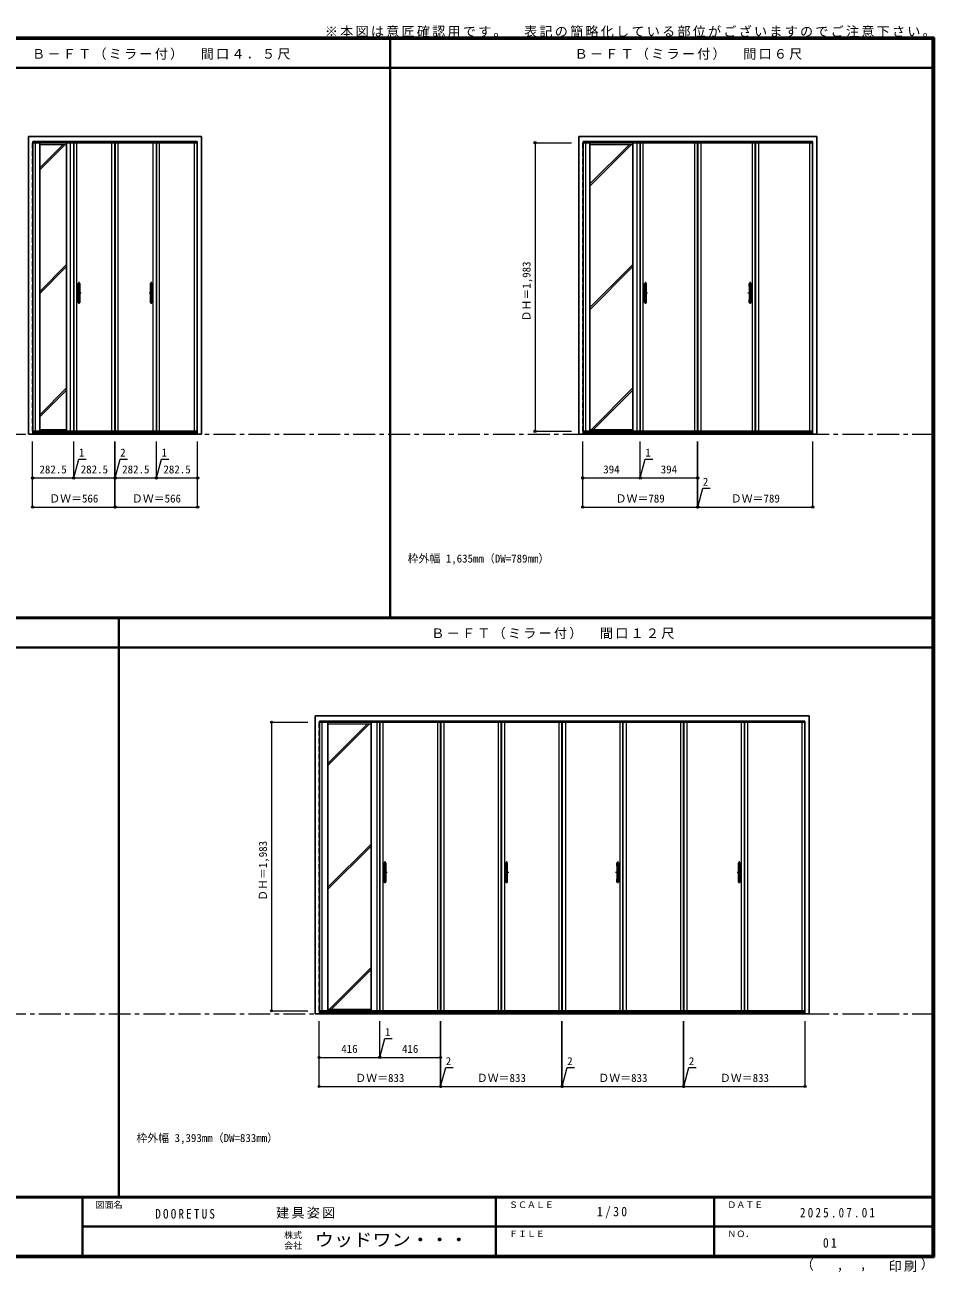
# Model space of a CAD drawing. Units: millimetres, scale not verified. Extents: x -6000 to 5700, y -4307 to 4260.
# Drawn here: x -546 to 5700, y -4307 to 4260 of the extents above; entities that cross this region are included whole.
import ezdxf
from ezdxf.enums import TextEntityAlignment as Align

# ---------------------------------------------------------------- set-up
doc = ezdxf.new("R2010")
doc.units = ezdxf.units.MM
doc.header["$LTSCALE"] = 30
doc.header["$PDMODE"] = 32
doc.header["$PDSIZE"] = 15
doc.linetypes.add('CHAIN1', pattern=[8, 5, -1, 1, -1])
doc.linetypes.add('DASHED1', pattern=[1.8, 1.2, -0.6])
for name, color, linetype, lineweight in [('0-1_通り芯', 4, 'CHAIN1', 9), ('0-2_扉', 3, 'Continuous', 25), ('0-3_仕上げ', 7, 'Continuous', 18), ('0-4_枠', 3, 'Continuous', 25), ('0-7_取手', 7, 'Continuous', 18), ('0-B_寸法', 7, 'Continuous', 9), ('0-C_ハッチ', 4, 'Continuous', 9), ('F-1_枠', 6, 'Continuous', 40)]:
    doc.layers.add(name, color=color, linetype=linetype, lineweight=lineweight)
doc.layers.add('0-A_文字', color=7, linetype='Continuous')
doc.layers.add('F-A_文字', color=7, linetype='Continuous')
doc.styles.add('ＭＳ ゴシック', font='')
doc.styles.get('ＭＳ ゴシック').set_extended_font_data('MS Gothic')

msp = doc.modelspace()

# ---------------------------------------------------------------- linework, layer by layer
at = {"layer": '0-1_通り芯'}
for p, q in [((-174.5, 2495.5), (-174.5, 2341.5)), ((322.5, 2495.5), (322.5, 2341.5)), ((3716.67, 2495.5), (3716.67, 2341.5)), ((4436.67, 2495.5), (4436.67, 2341.5)), ((-159.5, 2418.5), (-189.5, 2418.5)), ((337.5, 2418.5), (307.5, 2418.5)), ((3731.67, 2418.5), (3701.67, 2418.5)), ((4451.67, 2418.5), (4421.67, 2418.5)), ((1928, -1485), (1928, -1639)), ((2763, -1485), (2763, -1639)), ((3527, -1485), (3527, -1639)), ((4362, -1485), (4362, -1639)), ((1943, -1562), (1913, -1562)), ((2778, -1562), (2748, -1562)), ((3542, -1562), (3512, -1562)), ((4377, -1562), (4347, -1562))]:
    msp.add_line(p, q, dxfattribs=at)
at = {"layer": '0-1_通り芯', "color": 7, "lineweight": 18}
for p, q in [((-5490, 1448), (5700, 1448)), ((-5490, -2532.5), (5700, -2532.5))]:
    msp.add_line(p, q, dxfattribs=at)
at = {"layer": '0-2_扉', "color": 4, "linetype": 'DASHED1', "lineweight": 9}
for p, q in [((-493, 1468.5), (-493, 3451.5)), ((-490.5, 3451.5), (-493, 3451.5)), ((638.5, 3451.5), (641, 3451.5)), ((641, 1468.5), (641, 3451.5)), ((3286.67, 1468.5), (3286.67, 3451.5)), ((3289.17, 3451.5), (3286.67, 3451.5)), ((4864.17, 3451.5), (4866.67, 3451.5)), ((4866.67, 1468.5), (4866.67, 3451.5)), ((-490.5, 1468.5), (-493, 1468.5)), ((638.5, 1468.5), (641, 1468.5)), ((3289.17, 1468.5), (3286.67, 1468.5)), ((4864.17, 1468.5), (4866.67, 1468.5)), ((1476, -2512), (1476, -529)), ((1478.5, -529), (1476, -529)), ((4811.5, -529), (4814, -529)), ((4814, -2512), (4814, -529)), ((1478.5, -2512), (1476, -2512)), ((4811.5, -2512), (4814, -2512))]:
    msp.add_line(p, q, dxfattribs=at)
at = {"layer": '0-2_扉'}
for p, q in [((-490.5, 3451.5), (-210.5, 3451.5)), ((-210.5, 1468.5), (-210.5, 3451.5)), ((73, 3451.5), (73, 1468.5)), ((75, 3451.5), (357.5, 3451.5)), ((75, 3451.5), (75, 1468.5)), ((357.5, 3451.5), (357.5, 1468.5)), ((358.5, 3451.5), (638.5, 3451.5)), ((358.5, 3451.5), (358.5, 1468.5)), ((3289.17, 3451.5), (3680.67, 3451.5)), ((3680.67, 1468.5), (3680.67, 3451.5)), ((3681.67, 3451.5), (4075.67, 3451.5)), ((3681.67, 1468.5), (3681.67, 3451.5)), ((4075.67, 3451.5), (4075.67, 1468.5)), ((4077.67, 3451.5), (4471.67, 3451.5)), ((4077.67, 3451.5), (4077.67, 1468.5)), ((4471.67, 3451.5), (4471.67, 1468.5)), ((4472.67, 3451.5), (4864.17, 3451.5)), ((4472.67, 3451.5), (4472.67, 1468.5)), ((-490.5, 1468.5), (-210.5, 1468.5)), ((-209.5, 1468.5), (73, 1468.5)), ((75, 1468.5), (357.5, 1468.5)), ((358.5, 1468.5), (638.5, 1468.5)), ((3289.17, 1468.5), (3680.67, 1468.5)), ((3681.67, 1468.5), (4075.67, 1468.5)), ((4077.67, 1468.5), (4471.67, 1468.5)), ((4472.67, 1468.5), (4864.17, 1468.5)), ((1478.5, -529), (1892, -529)), ((1892, -529), (1892, -2512)), ((1893, -529), (2309, -529)), ((1893, -529), (1893, -2512)), ((2309, -529), (2309, -2512)), ((2311, -529), (2727, -529)), ((2311, -529), (2311, -2512)), ((2727, -529), (2727, -2512)), ((2728, -529), (3144, -529)), ((2728, -529), (2728, -2512)), ((3144, -529), (3144, -2512)), ((3146, -529), (3146, -2512)), ((3146, -529), (3562, -529)), ((3562, -529), (3562, -2512)), ((3563, -529), (3979, -529)), ((3563, -529), (3563, -2512)), ((3979, -529), (3979, -2512)), ((3981, -529), (4397, -529)), ((3981, -529), (3981, -2512)), ((4397, -529), (4397, -2512)), ((4398, -529), (4398, -2512)), ((4398, -529), (4811.5, -529)), ((1478.5, -2512), (1892, -2512)), ((1893, -2512), (2309, -2512)), ((2311, -2512), (2727, -2512)), ((2728, -2512), (3144, -2512)), ((3146, -2512), (3562, -2512)), ((3563, -2512), (3979, -2512)), ((3981, -2512), (4397, -2512)), ((4398, -2512), (4811.5, -2512))]:
    msp.add_line(p, q, dxfattribs=at)
msp.add_lwpolyline([(-209.5, 1468.5), (-209.5, 3451.5), (73, 3451.5)], dxfattribs=at)
at = {"layer": '0-3_仕上げ'}
for p, q in [((-472, 1468.5), (-472, 3451.5)), ((-444, 3439.5), (-259.5, 3439.5)), ((-231.5, 1468.5), (-231.5, 3451.5)), ((-188.5, 1468.5), (-188.5, 3451.5)), ((52, 1468.5), (52, 3451.5)), ((96, 1468.5), (96, 3451.5)), ((336.5, 1468.5), (336.5, 3451.5)), ((379.5, 1468.5), (379.5, 3451.5)), ((620, 1468.5), (620, 3451.5)), ((3307.67, 1468.5), (3307.67, 3451.5)), ((3335.67, 3439.5), (3631.67, 3439.5)), ((3659.67, 1468.5), (3659.67, 3451.5)), ((3702.67, 1468.5), (3702.67, 3451.5)), ((4054.67, 3451.5), (4054.67, 1468.5)), ((4098.67, 3451.5), (4098.67, 1468.5)), ((4450.67, 3451.5), (4450.67, 1468.5)), ((4493.67, 3451.5), (4493.67, 1468.5)), ((4845.67, 1468.5), (4845.67, 3451.5)), ((-444, 1480.5), (-259.5, 1480.5)), ((3335.67, 1480.5), (3631.67, 1480.5)), ((1497, -2512), (1497, -529)), ((1536, -541), (1832, -541)), ((1871, -529), (1871, -2512)), ((1914, -529), (1914, -2512)), ((2288, -529), (2288, -2512)), ((2332, -529), (2332, -2512)), ((2706, -529), (2706, -2512)), ((2749, -529), (2749, -2512)), ((3123, -529), (3123, -2512)), ((3167, -529), (3167, -2512)), ((3541, -529), (3541, -2512)), ((3584, -529), (3584, -2512)), ((3958, -529), (3958, -2512)), ((4002, -529), (4002, -2512)), ((4376, -529), (4376, -2512)), ((4419, -529), (4419, -2512)), ((4793, -2512), (4793, -529)), ((1536, -2500), (1832, -2500))]:
    msp.add_line(p, q, dxfattribs=at)
at = {"layer": '0-3_仕上げ', "color": 3, "lineweight": 25}
for p, q in [((-444, 1468.5), (-444, 3451.5)), ((-259.5, 1468.5), (-259.5, 3451.5)), ((3335.67, 1468.5), (3335.67, 3451.5)), ((3631.67, 1468.5), (3631.67, 3451.5)), ((1536, -2512), (1536, -529)), ((1832, -2512), (1832, -529))]:
    msp.add_line(p, q, dxfattribs=at)
at = {"layer": '0-4_枠'}
for p, q in [((-520.5, 3495), (668.5, 3495)), ((-520.5, 1448), (-520.5, 3495)), ((-490.5, 3459), (638.5, 3459)), ((-490.5, 1448), (-490.5, 3459)), ((638.5, 1448), (638.5, 3459)), ((668.5, 1448), (668.5, 3495)), ((3259.17, 1448), (3259.17, 3495)), ((3259.17, 3495), (4894.17, 3495)), ((3289.17, 1448), (3289.17, 3459)), ((3289.17, 3459), (4864.17, 3459)), ((4864.17, 1448), (4864.17, 3459)), ((4894.17, 1448), (4894.17, 3495)), ((-490.5, 1460), (638.5, 1460)), ((3289.17, 1460), (4864.17, 1460)), ((-520.5, 1448), (668.5, 1448)), ((3259.17, 1448), (4894.17, 1448)), ((1448.5, -2532.5), (1448.5, -485.5)), ((1448.5, -485.5), (4841.5, -485.5)), ((4841.5, -2532.5), (4841.5, -485.5)), ((1478.5, -2532.5), (1478.5, -521.5)), ((1478.5, -521.5), (4811.5, -521.5)), ((4811.5, -2532.5), (4811.5, -521.5)), ((1448.5, -2532.5), (4841.5, -2532.5)), ((1478.5, -2520.5), (4811.5, -2520.5))]:
    msp.add_line(p, q, dxfattribs=at)
at = {"layer": '0-7_取手', "color": 3, "lineweight": 25}
for p, q in [((-179.5, 2352.5), (-179.5, 2484.5)), ((-170.5, 2485.5), (-178.5, 2485.5)), ((-169.5, 2352.5), (-169.5, 2484.5)), ((317.5, 2352.5), (317.5, 2484.5)), ((326.5, 2485.5), (318.5, 2485.5)), ((327.5, 2352.5), (327.5, 2484.5)), ((3711.67, 2352.5), (3711.67, 2484.5)), ((3720.67, 2485.5), (3712.67, 2485.5)), ((3721.67, 2352.5), (3721.67, 2484.5)), ((4431.67, 2352.5), (4431.67, 2484.5)), ((4440.67, 2485.5), (4432.67, 2485.5)), ((4441.67, 2352.5), (4441.67, 2484.5)), ((-178.5, 2351.5), (-170.5, 2351.5)), ((318.5, 2351.5), (326.5, 2351.5)), ((3712.67, 2351.5), (3720.67, 2351.5)), ((4432.67, 2351.5), (4440.67, 2351.5)), ((1923, -1628), (1923, -1496)), ((1932, -1495), (1924, -1495)), ((1933, -1628), (1933, -1496)), ((2758, -1628), (2758, -1496)), ((2767, -1495), (2759, -1495)), ((2768, -1628), (2768, -1496)), ((3522, -1628), (3522, -1496)), ((3531, -1495), (3523, -1495)), ((3532, -1628), (3532, -1496)), ((4357, -1628), (4357, -1496)), ((4366, -1495), (4358, -1495)), ((4367, -1628), (4367, -1496)), ((1924, -1629), (1932, -1629)), ((2759, -1629), (2767, -1629)), ((3523, -1629), (3531, -1629)), ((4358, -1629), (4366, -1629))]:
    msp.add_line(p, q, dxfattribs=at)
at = {"layer": '0-7_取手'}
for p, q in [((-180.5, 2464.5), (-180.5, 2482.5)), ((-168.5, 2464.5), (-168.5, 2482.5)), ((316.5, 2464.5), (316.5, 2482.5)), ((328.5, 2464.5), (328.5, 2482.5)), ((3710.67, 2464.5), (3710.67, 2482.5)), ((3722.67, 2464.5), (3722.67, 2482.5)), ((4430.67, 2464.5), (4430.67, 2482.5)), ((4442.67, 2464.5), (4442.67, 2482.5)), ((-180.5, 2354.5), (-180.5, 2372.5)), ((-168.5, 2354.5), (-168.5, 2372.5)), ((316.5, 2354.5), (316.5, 2372.5)), ((328.5, 2354.5), (328.5, 2372.5)), ((3710.67, 2354.5), (3710.67, 2372.5)), ((3722.67, 2354.5), (3722.67, 2372.5)), ((4430.67, 2354.5), (4430.67, 2372.5)), ((4442.67, 2354.5), (4442.67, 2372.5)), ((1922, -1516), (1922, -1498)), ((1934, -1516), (1934, -1498)), ((2757, -1516), (2757, -1498)), ((2769, -1516), (2769, -1498)), ((3521, -1516), (3521, -1498)), ((3533, -1516), (3533, -1498)), ((4356, -1516), (4356, -1498)), ((4368, -1516), (4368, -1498)), ((1922, -1626), (1922, -1608)), ((1934, -1626), (1934, -1608)), ((2757, -1626), (2757, -1608)), ((2769, -1626), (2769, -1608)), ((3521, -1626), (3521, -1608)), ((3533, -1626), (3533, -1608)), ((4356, -1626), (4356, -1608)), ((4368, -1626), (4368, -1608))]:
    msp.add_line(p, q, dxfattribs=at)
at = {"layer": '0-7_取手', "color": 3, "lineweight": 25}
for centre, start, end in [((-178.5, 2484.5), 90, 180), ((-170.5, 2484.5), 0, 90), ((318.5, 2484.5), 90, 180), ((326.5, 2484.5), 0, 90), ((3712.67, 2484.5), 90, 180), ((3720.67, 2484.5), 0, 90), ((4432.67, 2484.5), 90, 180), ((4440.67, 2484.5), 0, 90), ((-178.5, 2352.5), 180, 270), ((-170.5, 2352.5), 270, 0), ((318.5, 2352.5), 180, 270), ((326.5, 2352.5), 270, 0), ((3712.67, 2352.5), 180, 270), ((3720.67, 2352.5), 270, 0), ((4432.67, 2352.5), 180, 270), ((4440.67, 2352.5), 270, 0), ((1924, -1496), 90, 180), ((1932, -1496), 0, 90), ((2759, -1496), 90, 180), ((2767, -1496), 0, 90), ((3523, -1496), 90, 180), ((3531, -1496), 0, 90), ((4358, -1496), 90, 180), ((4366, -1496), 0, 90), ((1924, -1628), 180, 270), ((1932, -1628), 270, 0), ((2759, -1628), 180, 270), ((2767, -1628), 270, 0), ((3523, -1628), 180, 270), ((3531, -1628), 270, 0), ((4358, -1628), 180, 270), ((4366, -1628), 270, 0)]:
    msp.add_arc(centre, 1, start, end, dxfattribs=at)
at = {"layer": '0-7_取手'}
for centre, start, end in [((-179.5, 2482.5), 90, 180), ((-179.5, 2464.5), 180, 270), ((-169.5, 2482.5), 0, 90), ((-169.5, 2464.5), 270, 0), ((317.5, 2482.5), 90, 180), ((317.5, 2464.5), 180, 270), ((327.5, 2482.5), 0, 90), ((327.5, 2464.5), 270, 0), ((3711.67, 2482.5), 90, 180), ((3711.67, 2464.5), 180, 270), ((3721.67, 2482.5), 0, 90), ((3721.67, 2464.5), 270, 0), ((4431.67, 2482.5), 90, 180), ((4431.67, 2464.5), 180, 270), ((4441.67, 2482.5), 0, 90), ((4441.67, 2464.5), 270, 0), ((-179.5, 2372.5), 90, 180), ((-179.5, 2354.5), 180, 270), ((-169.5, 2372.5), 0, 90), ((-169.5, 2354.5), 270, 0), ((317.5, 2372.5), 90, 180), ((317.5, 2354.5), 180, 270), ((327.5, 2372.5), 0, 90), ((327.5, 2354.5), 270, 0), ((3711.67, 2372.5), 90, 180), ((3711.67, 2354.5), 180, 270), ((3721.67, 2372.5), 0, 90), ((3721.67, 2354.5), 270, 0), ((4431.67, 2372.5), 90, 180), ((4431.67, 2354.5), 180, 270), ((4441.67, 2372.5), 0, 90), ((4441.67, 2354.5), 270, 0), ((1923, -1498), 90, 180), ((1923, -1516), 180, 270), ((1933, -1498), 0, 90), ((1933, -1516), 270, 0), ((2758, -1498), 90, 180), ((2758, -1516), 180, 270), ((2768, -1498), 0, 90), ((2768, -1516), 270, 0), ((3522, -1498), 90, 180), ((3522, -1516), 180, 270), ((3532, -1498), 0, 90), ((3532, -1516), 270, 0), ((4357, -1498), 90, 180), ((4357, -1516), 180, 270), ((4367, -1498), 0, 90), ((4367, -1516), 270, 0), ((1923, -1608), 90, 180), ((1923, -1626), 180, 270), ((1933, -1608), 0, 90), ((1933, -1626), 270, 0), ((2758, -1608), 90, 180), ((2758, -1626), 180, 270), ((2768, -1608), 0, 90), ((2768, -1626), 270, 0), ((3522, -1608), 90, 180), ((3522, -1626), 180, 270), ((3532, -1608), 0, 90), ((3532, -1626), 270, 0), ((4357, -1608), 90, 180), ((4357, -1626), 180, 270), ((4367, -1608), 0, 90), ((4367, -1626), 270, 0)]:
    msp.add_arc(centre, 1, start, end, dxfattribs=at)
at = {"layer": '0-B_寸法', "color": 4}
for p, q in [((2959.17, 3451.5), (2959.17, 1468.5)), ((2959.17, 3451.5), (3209.17, 3451.5)), ((2959.17, 1468.5), (3209.17, 1468.5)), ((-493, 948), (-493, 1398)), ((-210.5, 1148), (-210.5, 1398)), ((73, 948), (73, 1398)), ((75, 948), (75, 1398)), ((357.5, 1148), (357.5, 1398)), ((641, 948), (641, 1398)), ((3286.67, 948), (3286.67, 1398)), ((4075.67, 948), (4075.67, 1398)), ((74, 1148), (108.95, 1278.43)), ((108.95, 1278.43), (159.73, 1278.43)), ((-493, 1148), (-210.5, 1148)), ((-209.5, 1148), (73, 1148)), ((73, 1148), (75, 1148)), ((75, 1148), (357.5, 1148)), ((358.5, 1148), (641, 1148)), ((3681.67, 1148), (4075.67, 1148)), ((-493, 948), (73, 948)), ((75, 948), (641, 948)), ((3286.67, 948), (4075.67, 948)), ((1148.5, -529), (1148.5, -2512)), ((1148.5, -529), (1398.5, -529)), ((1148.5, -2512), (1398.5, -2512)), ((1476, -3032.5), (1476, -2582.5)), ((2309, -3032.5), (2309, -2582.5)), ((1893, -2832.5), (2309, -2832.5)), ((1476, -3032.5), (2309, -3032.5))]:
    msp.add_line(p, q, dxfattribs=at)
for points in [[(-210.5, 1148), (-209.5, 1148), (-209.5, 1398)], [(357.5, 1148), (358.5, 1148), (358.5, 1398)], [(3286.67, 1148), (3680.67, 1148), (3680.67, 1398)], [(3680.67, 1148), (3681.67, 1148), (3681.67, 1398)], [(4075.67, 948), (4077.67, 948), (4077.67, 1398)], [(4077.67, 948), (4866.67, 948), (4866.67, 1398)], [(-210, 1148), (-175.05, 1278.43), (-124.27, 1278.43)], [(358, 1148), (392.95, 1278.43), (443.73, 1278.43)], [(3681.17, 1148), (3716.11, 1278.43), (3766.9, 1278.43)], [(4076.67, 948), (4111.61, 1078.43), (4162.4, 1078.43)], [(1476, -2832.5), (1892, -2832.5), (1892, -2582.5)], [(1892, -2832.5), (1893, -2832.5), (1893, -2582.5)], [(2309, -3032.5), (2311, -3032.5), (2311, -2582.5)], [(2311, -3032.5), (3144, -3032.5), (3144, -2582.5)], [(3144, -3032.5), (3146, -3032.5), (3146, -2582.5)], [(3146, -3032.5), (3979, -3032.5), (3979, -2582.5)], [(3979, -3032.5), (3981, -3032.5), (3981, -2582.5)], [(3981, -3032.5), (4814, -3032.5), (4814, -2582.5)], [(1892.5, -2832.5), (1927.45, -2702.07), (1978.23, -2702.07)], [(2310, -3032.5), (2344.95, -2902.07), (2395.73, -2902.07)], [(3145, -3032.5), (3179.95, -2902.07), (3230.73, -2902.07)], [(3980, -3032.5), (4014.95, -2902.07), (4065.73, -2902.07)]]:
    msp.add_lwpolyline(points, dxfattribs=at)
at = {"layer": '0-B_寸法'}
for p in [(2959.17, 3451.5), (2959.17, 1468.5), (-493, 1148), (-210.5, 1148), (-209.5, 1148), (73, 1148), (75, 1148), (357.5, 1148), (358.5, 1148), (641, 1148), (3286.67, 1148), (3680.67, 1148), (3681.67, 1148), (4075.67, 1148), (-493, 948), (73, 948), (75, 948), (641, 948), (3286.67, 948), (4075.67, 948), (4077.67, 948), (4866.67, 948), (1148.5, -529), (1148.5, -2512), (1476, -2832.5), (1892, -2832.5), (1893, -2832.5), (2309, -2832.5), (1476, -3032.5), (2309, -3032.5), (2311, -3032.5), (3144, -3032.5), (3146, -3032.5), (3979, -3032.5), (3981, -3032.5), (4814, -3032.5)]:
    msp.add_point(p, dxfattribs=at)
at = {"layer": '0-C_ハッチ'}
for p, q in [((-444, 3279.1), (-283.6, 3439.5)), ((-444, 3264.96), (-269.46, 3439.5)), ((3335.67, 3167.6), (3607.57, 3439.5)), ((3335.67, 3153.46), (3621.71, 3439.5)), ((-444, 2429.57), (-259.5, 2614.07)), ((-444, 2415.43), (-259.5, 2599.93)), ((3335.67, 2318.07), (3631.67, 2614.07)), ((3335.67, 2303.93), (3631.67, 2599.93)), ((-444, 1582.04), (-259.5, 1766.54)), ((-444, 1567.9), (-259.5, 1752.4)), ((3345.62, 1480.5), (3631.67, 1766.54)), ((3359.77, 1480.5), (3631.67, 1752.4)), ((1536, -812.9), (1807.9, -541)), ((1536, -827.04), (1822.04, -541)), ((1536, -1662.43), (1832, -1366.43)), ((1536, -1676.57), (1832, -1380.57)), ((1545.96, -2500), (1832, -2213.96)), ((1560.1, -2500), (1832, -2228.1))]:
    msp.add_line(p, q, dxfattribs=at)
at = {"layer": 'F-1_枠'}
for p, q in [((-6000, 4175), (5700, 4175)), ((-6000, 4170), (5700, 4170)), ((-6000, 4165), (5700, 4165)), ((1963.33, 190.5), (1963.33, 4175)), ((5690, 4175), (5690, -4205)), ((5695, 4175), (5695, -4205)), ((5700, 4175), (5700, -4205)), ((-6000, 3965), (5700, 3965)), ((-6000, 190.5), (5700, 190.5)), ((-6000, 187.5), (5700, 187.5)), ((-6000, 184.5), (5700, 184.5)), ((100, -3790), (100, 184.5)), ((-6000, -15.5), (5700, -15.5)), ((5700, -3790), (-6000, -3790)), ((5700, -3795), (-6000, -3795)), ((-150, -3795), (-150, -4195)), ((2690, -3795), (2690, -4195)), ((4190, -3795), (4190, -4195)), ((-150, -3995), (5690, -3995.01)), ((5700, -4195), (-6000, -4195)), ((5700, -4200), (-6000, -4200)), ((5700, -4205), (-6000, -4205))]:
    msp.add_line(p, q, dxfattribs=at)

# ---------------------------------------------------------------- texts
at = {"layer": '0-A_文字', "style": 'ＭＳ ゴシック'}
for s, p in [('枠外幅 1,635mm（DW=789mm）', (2083.33, 550.5)), ('枠外幅 3,393mm（DW=833mm）', (220, -3430))]:
    msp.add_text(s, height=54.99, dxfattribs=at).set_placement(p, align=Align.BOTTOM_LEFT)
at = {"layer": '0-A_文字', "char_height": 65.98, "attachment_point": 7, "style": 'ＭＳ ゴシック'}
for s, insert in [('\\T1.17;※本図は意匠確認用です。\u3000表記の簡略化している部位がございますのでご注意下さい。', (1515, 4175)), ('\\T1.17;Ｂ－ＦＴ（ミラー付）\u3000間口４．５尺', (-496.25, 4020)), ('\\T1.17;Ｂ－ＦＴ（ミラー付）\u3000間口６尺', (3230.42, 4020)), ('\\T1.17;Ｂ－ＦＴ（ミラー付）\u3000間口１２尺', (2246.25, 39.5))]:
    msp.add_mtext(s, dxfattribs=dict(at, insert=insert))
at = {"layer": '0-B_寸法', "style": 'ＭＳ ゴシック'}
for p in [(2944.17, 2223.25), (1133.5, -1757.25)]:
    msp.add_text('ＤＨ＝1,983', height=54.99, rotation=90, dxfattribs=at).set_placement(p, align=Align.BOTTOM_LEFT)
for s, p in [('1', (-175.05, 1278.43)), ('2', (108.95, 1278.43)), ('1', (392.95, 1278.43)), ('1', (3716.11, 1278.43)), ('282.5', (-445.5, 1163)), ('282.5', (-162, 1163)), ('282.5', (122.5, 1163)), ('282.5', (406, 1163)), ('394', (3427.42, 1163)), ('394', (3822.42, 1163)), ('2', (4111.61, 1078.43)), ('ＤＷ＝566', (-378.75, 963)), ('ＤＷ＝566', (189.25, 963)), ('ＤＷ＝789', (3512.42, 963)), ('ＤＷ＝789', (4303.42, 963)), ('1', (1927.45, -2702.07)), ('416', (1627.75, -2817.5)), ('416', (2044.75, -2817.5)), ('2', (2344.95, -2902.07)), ('2', (3179.95, -2902.07)), ('2', (4014.95, -2902.07)), ('ＤＷ＝833', (1723.75, -3017.5)), ('ＤＷ＝833', (2558.75, -3017.5)), ('ＤＷ＝833', (3393.75, -3017.5)), ('ＤＷ＝833', (4228.75, -3017.5))]:
    msp.add_text(s, height=54.99, dxfattribs=at).set_placement(p, align=Align.BOTTOM_LEFT)
at = {"layer": 'F-A_文字', "style": 'ＭＳ ゴシック'}
for s, height, p in [('図面名', 43.99, (-60, -3880)), ('ＳＣＡＬＥ', 43.99, (2780, -3880)), ('ＤＡＴＥ', 43.99, (4280, -3880)), ('株式', 43.99, (1235, -4089)), ('ＦＩＬＥ', 43.99, (2780, -4080)), ('ＮＯ．', 43.99, (4280, -4080)), ('会社', 43.99, (1235, -4161)), ('（', 65.98, (4784.03, -4308.31)), (',', 65.98, (5031.28, -4308.31)), (',', 65.98, (5190.2, -4305.53)), ('）', 65.98, (5608.4, -4304.13))]:
    msp.add_text(s, height=height, dxfattribs=at).set_placement(p, align=Align.BOTTOM_LEFT)
at = {"layer": 'F-A_文字', "style": 'ＭＳ ゴシック', "width": 1.1}
msp.add_text('ウッドワン・・・', height=87.98, dxfattribs=at).set_placement((1445, -4155), align=Align.BOTTOM_LEFT)
at = {"layer": 'F-A_文字', "char_height": 65.98, "attachment_point": 7, "style": 'ＭＳ ゴシック'}
for s, insert in [('\\T1.38;\\W0.9;1/30', (3383.75, -3940)), ('\\T1.39;\\W0.85;DOORETUS', (350, -3940.79)), ('\\T1.17;建具姿図', (1180.42, -3940)), ('\\T1.39;\\W0.85;2025.07.01', (4778.75, -3932.5)), ('\\T1.36;\\W0.9;01', (4936.25, -4140)), ('\\T1.17;印刷', (5388.15, -4306.92))]:
    msp.add_mtext(s, dxfattribs=dict(at, insert=insert))

doc.saveas('drawing.dxf')
